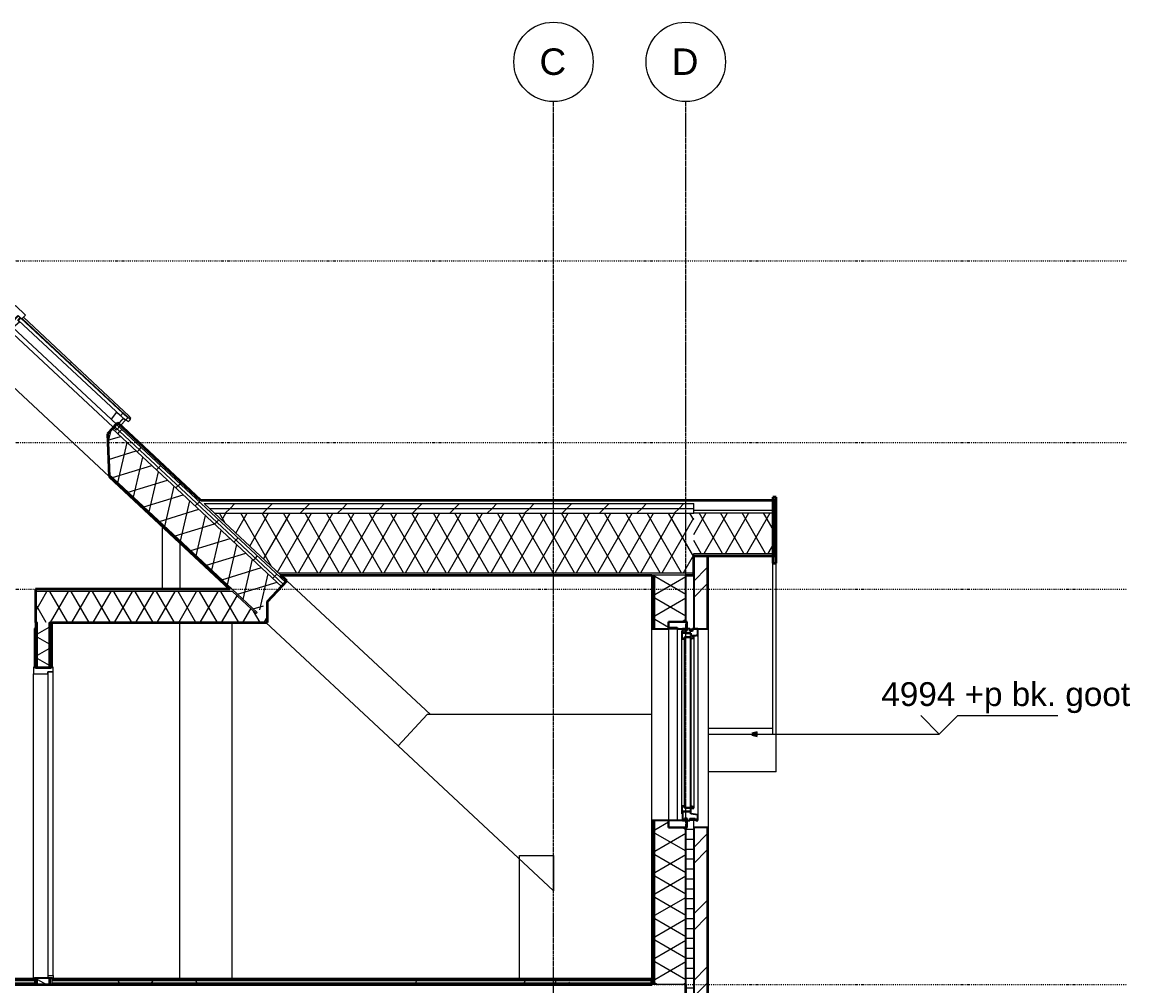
# Model space of a CAD drawing. Header units: millimetres. Extents: x -8591 to 211781, y -3000 to 31870.
# Drawn here: x 183026 to 191399, y 3091 to 10373 of the extents above; entities that cross this region are included whole.
import ezdxf

# ---------------------------------------------------------------- set-up
doc = ezdxf.new("R2010")
doc.units = ezdxf.units.MM
doc.linetypes.add('Dash dot', pattern=[15.875, 6.35, -4.7625, 0, -4.7625])
doc.linetypes.add('grid', pattern=[24, 15, -3, 3, -3])
for name, color, linetype, lineweight in [('A-DOOR', 31, 'Continuous', 9), ('A-FLOR', 192, 'Continuous', 9), ('A-FLOR-LEVL', 51, 'Continuous', 9), ('A-FLOR-MCUT', 51, 'Continuous', 9), ('A-FLOR-PATT', 8, 'Continuous', 9), ('A-GENM', 13, 'Continuous', 9), ('A-GLAZ', 151, 'Continuous', 9), ('A-ROOF', 132, 'Continuous', 9), ('A-ROOF-MCUT', 132, 'Continuous', 35), ('A-ROOF-OTLN', 132, 'Continuous', 9), ('A-ROOF-PATT', 132, 'Continuous', 35), ('A-WALL', 113, 'Continuous', 9), ('A-WALL-PATT', 111, 'Continuous', 25), ('G-ANNO-DIMS', 111, 'Continuous', 9), ('I-WALL', 2, 'Continuous', 9), ('S-GRID', 1, 'Continuous', 9), ('S-GRID-IDEN', 1, 'Continuous', 9)]:
    doc.layers.add(name, color=color, linetype=linetype, lineweight=lineweight)
doc.styles.add('Arial_1', font='arial.ttf', dxfattribs={"height": 200})
doc.styles.add('Arial_2', font='arial.ttf', dxfattribs={"height": 180})
pattern_1 = [(360, (183119.71, 4445.4), (4e-13, 200), []), (360, (183119.71, 4429.4), (4e-13, 200), []), (360, (183119.71, 4413.4), (4e-13, 200), []), (360, (183119.71, 4397.4), (4e-13, 200), [])]
pattern_2 = [(45, (183644.9, 3200), (-141.4214, 141.4214), [])]

# ---------------------------------------------------------------- blocks, each defined once
blk = doc.blocks.new('32_EA_binnenkozijn_hardhout_deurzonderbovenlicht - 900x2730-V40-B-B')
at = {"layer": 'A-DOOR', "lineweight": 18}
for p, q in [((-5772.9, 5498), (-5790.9, 5498)), ((-5790.9, 5498), (-5790.9, 5448)), ((-5790.9, 5448), (-5682.9, 5448)), ((-5772.9, 5488), (-5772.9, 5498)), ((-5660.9, 5488), (-5772.9, 5488)), ((-5642.9, 5463), (-5682.9, 5463)), ((-5682.9, 5463), (-5682.9, 3168)), ((-5682.9, 5448), (-5682.9, 5463)), ((-5682.9, 5463), (-5642.9, 5463)), ((-5642.9, 5498), (-5660.9, 5498)), ((-5660.9, 5498), (-5660.9, 5488)), ((-5642.9, 5463), (-5642.9, 5498)), ((-5642.9, 3168), (-5642.9, 5463)), ((-5682.9, 3168), (-5642.9, 3168))]:
    blk.add_line(p, q, dxfattribs=at)
at = {"layer": 'A-DOOR'}
for p, q in [((-5790.9, 3148), (-5790.9, 5448)), ((-5782.9, 3148), (-5790.9, 3148)), ((-5682.9, 3168), (-5682.9, 3148)), ((-5642.9, 3148), (-5650.9, 3148)), ((-5642.9, 3168), (-5642.9, 3148))]:
    blk.add_line(p, q, dxfattribs=at)
blk = doc.blocks.new('KOZIJN_TYPE_E - KOZIJN_TYPE_D-3492155-B-B')
at = {"layer": 'A-GENM'}
for p, q in [((-829.4, 5789.3), (-823.4, 5789.3)), ((-823.4, 5789.3), (-810.4, 5789.3)), ((-823.4, 5789.3), (-823.4, 5770.3)), ((-770.4, 5739.3), (-770.4, 4382.5)), ((-823.4, 4354.5), (-823.4, 4340.5)), ((-823.4, 4340.5), (-829.4, 4340.5)), ((-785.4, 4340.5), (-823.4, 4340.5))]:
    blk.add_line(p, q, dxfattribs=at)
at = {"layer": 'A-GLAZ', "lineweight": 25}
for p, q in [((-850.4, 5842.3), (-990.4, 5842.3)), ((-990.4, 5842.3), (-990.4, 5799.3)), ((-990.4, 5799.3), (-924.4, 5799.3)), ((-924.4, 5799.3), (-924.4, 5789.3)), ((-924.4, 5789.3), (-869.4, 5789.3)), ((-829.4, 5789.3), (-884.4, 5789.3)), ((-884.4, 5789.3), (-884.4, 5763.3)), ((-869.4, 5789.3), (-869.4, 5775.3)), ((-850.4, 5775.3), (-850.4, 5842.3)), ((-829.4, 5770.3), (-829.4, 5789.3)), ((-770.4, 5789.3), (-810.4, 5789.3)), ((-810.4, 5789.3), (-810.4, 5770.3)), ((-770.4, 5739.3), (-770.4, 5789.3)), ((-884.4, 5773.8), (-889.4, 5773.8)), ((-889.4, 5773.8), (-889.4, 5713.8)), ((-889.4, 5713.8), (-869.9, 5713.8)), ((-884.4, 5756.3), (-884.4, 5773.8)), ((-884.4, 5763.3), (-854.4, 5763.3)), ((-823.4, 5756.3), (-884.4, 5756.3)), ((-869.9, 5713.8), (-869.9, 5726.8)), ((-869.9, 5726.8), (-823.9, 5726.8)), ((-869.4, 5775.3), (-850.4, 5775.3)), ((-854.4, 5763.3), (-854.4, 5756.3)), ((-854.4, 5756.3), (-823.4, 5756.3)), ((-810.4, 5770.3), (-829.4, 5770.3)), ((-823.9, 5726.8), (-823.9, 5713.8)), ((-823.9, 5713.8), (-798.9, 5721.3)), ((-823.4, 5738.8), (-823.4, 5756.3)), ((-823.4, 5756.3), (-823.4, 5739.3)), ((-823.4, 5739.3), (-780.3, 5739.3)), ((-818.4, 5738.8), (-823.4, 5738.8)), ((-818.4, 5730.3), (-818.4, 5738.8)), ((-798.9, 5730.3), (-818.4, 5730.3)), ((-798.9, 5721.3), (-798.9, 5730.3)), ((-780.3, 5739.3), (-780.3, 5744.3)), ((-780.3, 5744.3), (-775.3, 5744.3)), ((-775.3, 5744.3), (-773.3, 5739.3)), ((-773.3, 5739.3), (-770.4, 5739.3)), ((-869.9, 4450), (-889.4, 4450)), ((-889.4, 4450), (-889.4, 4390)), ((-869.9, 4437), (-869.9, 4450)), ((-798.9, 4442.5), (-823.9, 4450)), ((-823.9, 4450), (-823.9, 4437)), ((-798.9, 4433.5), (-798.9, 4442.5)), ((-889.4, 4390), (-884.4, 4390)), ((-884.4, 4390), (-884.4, 4407.5)), ((-884.4, 4407.5), (-823.4, 4407.5)), ((-823.4, 4407.5), (-884.4, 4407.5)), ((-884.4, 4407.5), (-884.4, 4340.5)), ((-823.9, 4437), (-869.9, 4437)), ((-850.4, 4354.5), (-869.4, 4354.5)), ((-869.4, 4354.5), (-869.4, 4340.5)), ((-850.4, 4287.5), (-850.4, 4354.5)), ((-829.4, 4340.5), (-829.4, 4354.5)), ((-829.4, 4354.5), (-789.4, 4354.5)), ((-823.4, 4407.5), (-823.4, 4425)), ((-823.4, 4425), (-818.4, 4425)), ((-823.4, 4390.7), (-823.4, 4407.5)), ((-770.4, 4382.5), (-823.4, 4390.7)), ((-818.4, 4425), (-818.4, 4433.5)), ((-818.4, 4433.5), (-798.9, 4433.5)), ((-789.4, 4354.5), (-785.4, 4340.5)), ((-770.4, 4340.5), (-770.4, 4382.5)), ((-990.4, 4340.5), (-990.4, 4287.5)), ((-869.4, 4340.5), (-990.4, 4340.5)), ((-990.4, 4287.5), (-850.4, 4287.5)), ((-884.4, 4340.5), (-829.4, 4340.5)), ((-785.4, 4340.5), (-770.4, 4340.5))]:
    blk.add_line(p, q, dxfattribs=at)
at = {"layer": 'A-GLAZ'}
for p, q in [((-990.4, 5789.3), (-924.4, 5789.3)), ((-924.4, 5789.3), (-924.4, 4340.5)), ((-889.4, 4450), (-889.4, 5713.8)), ((-798.9, 5721.3), (-798.9, 4442.5))]:
    blk.add_line(p, q, dxfattribs=at)
blk = doc.blocks.new('GLAS_COMPONENT_TYPE_A - GLAS_COMPONENT_TYPE_A-3492166-B-B')
at = {"layer": 'A-GLAZ', "lineweight": 25}
for p, q in [((-869.9, 5726.8), (-869.9, 4437)), ((-823.4, 5726.8), (-869.9, 5726.8)), ((-823.4, 4437), (-823.4, 5726.8)), ((-869.9, 4437), (-823.4, 4437))]:
    blk.add_line(p, q, dxfattribs=at)
blk = doc.blocks.new('roof-windowsveluxgglintegra---de - Default-3534261-B-B')
at = {"layer": 'A-GLAZ', "lineweight": 25}
for p, q in [((-6080.7, 8215.2), (-6084.1, 8211.6)), ((-6084.1, 8211.6), (-6011, 8143.4)), ((-6007.6, 8147), (-6080.7, 8215.2)), ((-6011, 8143.4), (-6007.6, 8147)), ((-5129.9, 7328.6), (-5133.4, 7325)), ((-5133.4, 7325), (-4987.1, 7188.6)), ((-4983.7, 7192.2), (-5129.9, 7328.6)), ((-4987.1, 7188.6), (-4983.7, 7192.2))]:
    blk.add_line(p, q, dxfattribs=at)
at = {"layer": 'A-GLAZ', "lineweight": 18}
for p, q in [((-5928.4, 8232), (-6043, 8109)), ((-5851.6, 8160.3), (-5928.4, 8232)), ((-6013.6, 8081.5), (-5963, 8135.8)), ((-5963, 8135.8), (-5945.1, 8119.2)), ((-5905.8, 8154.6), (-5952.2, 8104.8)), ((-5945.1, 8119.2), (-5909, 8157.9)), ((-5909.9, 8122.9), (-5892.2, 8141.9)), ((-5895.9, 8109.8), (-5909.9, 8122.9)), ((-5909, 8157.9), (-5879.5, 8130.4)), ((-5892.2, 8141.9), (-5905.8, 8154.6)), ((-5887.8, 8137.2), (-5905.2, 8118.6)), ((-5079.1, 7383.1), (-5887.8, 8137.2)), ((-5879.5, 8130.4), (-5851.6, 8160.3)), ((-6043, 8109), (-6013.6, 8081.5)), ((-5972.9, 8118.5), (-5986.9, 8103.5)), ((-5986.9, 8103.5), (-5946.6, 8065.8)), ((-5954.2, 8072.9), (-5986.9, 8103.5)), ((-5952.2, 8104.8), (-5972.9, 8118.5)), ((-5946.6, 8065.8), (-5895.9, 8109.8)), ((-5905.2, 8118.6), (-5096.5, 7364.5)), ((-5163.2, 7426.6), (-5203.6, 7373)), ((-5203.6, 7373), (-5158.3, 7330.8)), ((-5133.2, 7398.5), (-5163.2, 7426.6)), ((-5158.3, 7330.8), (-5112, 7380.4)), ((-5113.4, 7376), (-5158.2, 7327.9)), ((-5113.1, 7420), (-5133.2, 7398.5)), ((-5095.9, 7365.2), (-5113.4, 7376)), ((-5059.1, 7369.7), (-5113.1, 7420)), ((-5112, 7380.4), (-5072.5, 7356.1)), ((-5096.5, 7364.5), (-5079.1, 7383.1)), ((-5072.5, 7356.1), (-5059.1, 7369.7)), ((-5170.2, 7339.1), (-5192.2, 7315.6)), ((-5192.2, 7315.6), (-5165.4, 7290.6)), ((-5158.2, 7327.9), (-5170.2, 7339.1)), ((-5165.4, 7290.6), (-5095.9, 7365.2))]:
    blk.add_line(p, q, dxfattribs=at)
at = {"layer": 'A-GLAZ'}
for p, q in [((-5964.4, 8113.3), (-5952.5, 8126.1)), ((-5960.5, 8110.2), (-5948.9, 8122.7)), ((-5909.9, 8123), (-5905.2, 8118.6)), ((-5892.2, 8141.9), (-5115.4, 7417.5)), ((-5879.5, 8130.4), (-5115.2, 7417.7)), ((-5513.5, 7794.4), (-5876.9, 8133.2)), ((-5867.3, 8143.5), (-5504, 7804.6)), ((-6002.2, 8070.9), (-6013.6, 8081.5)), ((-5984.2, 8106.4), (-5987.5, 8109.5)), ((-5192.2, 7315.6), (-5980.1, 8050.3)), ((-5962.6, 8111.6), (-5964.4, 8113.3)), ((-5203.6, 7373), (-5946.6, 8065.8)), ((-5513.5, 7794.4), (-5504, 7804.6)), ((-5504, 7804.6), (-5513.5, 7794.4)), ((-5061.9, 7373.2), (-5513.5, 7794.4)), ((-5504, 7804.6), (-5067, 7397.1)), ((-5054.7, 7380.9), (-5067, 7397.1)), ((-5054.7, 7380.9), (-5061.9, 7373.2))]:
    blk.add_line(p, q, dxfattribs=at)
at = {"layer": 'A-GLAZ', "lineweight": 18}
for centre, radius, start, end in [((-5975.1, 8029.3), 35, 115.19579, 158.80421), ((-5987.7, 8070.6), 35, 235.19579, 278.80421), ((-6017.2, 8039), 35, 355.19579, 38.80421), ((-5963, 8096.3), 25, 163.28392, 290.71608)]:
    blk.add_arc(centre, radius, start, end, dxfattribs=at)
at = {"layer": 'A-GLAZ'}
for centre, radius, start, end in [((-5913.8, 8048.4), 91.5, 143.03717, 181.0336), ((-5975.1, 8029.3), 35, 138.35266, 149.9311), ((-5975.1, 8029.3), 35, 115.19579, 135.93762), ((-6017.2, 8039), 35, 19.1081, 38.80421), ((-5963, 8096.3), 25, 163.28392, 192.30174), ((-5963, 8096.3), 25, 196.55538, 225.60646), ((-6017.2, 8039), 35, 359.96317, 15.65563), ((-5947.6, 8038.9), 34.6, 109.13891, 179.96317), ((-5963, 8096.3), 25, 228.70823, 257.15736), ((-5963, 8096.3), 25, 260.30204, 279.3552)]:
    blk.add_arc(centre, radius, start, end, dxfattribs=at)
blk = doc.blocks.new('Grid - r_3_0mm-1753543-B-B')
at = {"layer": 'S-GRID-IDEN'}
blk.add_circle((-11075.3, 10073.4), 300, dxfattribs=at)
blk = doc.blocks.new('Spot Elevations - 00_EA_spotelevation-1740730-B-B')
at = {"layer": 'G-ANNO-DIMS'}
for p, q in [((1055.2, 4993.6), (915.5, 5133.3)), ((1055.2, 4993.6), (1195, 5133.3)), ((1195, 5133.3), (1952.2, 5133.3))]:
    blk.add_line(p, q, dxfattribs=at)

msp = doc.modelspace()

# ---------------------------------------------------------------- hatches: boundary and pattern name
at = {"layer": 'A-FLOR-PATT'}
h = msp.add_hatch(dxfattribs=at)
h.set_pattern_fill('FP_205', color=256, angle=180, style=0, pattern_type=2)
h.set_pattern_definition([(180, (182576.84, 6088.8), (-1e-14, -100), [])])
h.paths.add_polyline_path([(183125.7, 6070.8), (184615.7, 6070.8), (184596.4, 6088.8), (183125.7, 6088.8)])
h = msp.add_hatch(dxfattribs=at)
h.set_pattern_fill('FP_204', color=256, angle=-120, style=0, pattern_type=2)
h.set_pattern_definition([(240, (182576.84, 6088.8), (121.2436, -70), []), (300, (182576.84, 6088.8), (121.2436, 70), [])])
h.paths.add_polyline_path([(184511.1, 5835.8), (184880.5, 5835.8), (184880.5, 5995.1), (184795.1, 5903.5), (184615.7, 6070.8), (183125.7, 6070.8), (183125.7, 5835.8), (183644.8, 5835.8)])
h = msp.add_hatch(dxfattribs=at)
h.set_pattern_fill('FP_180', color=256, angle=180, style=0, pattern_type=2)
h.set_pattern_definition([(180, (182934.76, 3100), (-1e-14, -100), [])])
h.paths.add_polyline_path([(188042.2, 3082), (188042.2, 3100), (181705.7, 3100), (181705.7, 3082), (187976.2, 3082)])
h.paths.add_polyline_path([(178013.9, 3082), (180291.7, 3082), (180291.7, 3100), (177827.3, 3100), (177827.3, 3082)])
h = msp.add_hatch(dxfattribs=at)
h.set_pattern_fill('FP_214', color=256, style=0, pattern_type=2)
h.set_pattern_definition([(0, (183644.89, 3200), (406.4, 101.6), [33.528, -271.272, 33.528, -271.272, -1625.6]), (0, (183644.89, 3200), (406.4, 101.6), [-609.6, 33.528, -576.072, 33.528, -271.272, -711.2]), (0, (183644.89, 3200), (406.4, 101.6), [-1524, 33.528, -169.672, 33.528, -474.472]), (120, (183797.29, 3250.8), (-291.1882, 301.1527), [33.528, -271.272, 33.528, -271.272, -1625.6]), (120, (183797.29, 3250.8), (-291.1882, 301.1527), [-609.6, 33.528, -576.072, 33.528, -271.272, -711.2]), (120, (183797.29, 3250.8), (-291.1882, 301.1527), [-1524, 33.528, -169.672, 33.528, -474.472]), (240, (183848.09, 3454), (-115.2118, -402.7527), [33.528, -271.272, 33.528, -271.272, -1625.6]), (240, (183848.09, 3454), (-115.2118, -402.7527), [-609.6, 33.528, -576.072, 33.528, -271.272, -711.2]), (240, (183848.09, 3454), (-115.2118, -402.7527), [-1524, 33.528, -169.672, 33.528, -474.472])])
h.paths.add_polyline_path([(183753, 3110), (187785.7, 3110), (187785.7, 3128), (183251.7, 3128), (183251.7, 3110), (183698.9, 3110)])
h.paths.add_polyline_path([(178447, 3110), (180159.7, 3110), (180159.7, 3128), (178083.8, 3128), (178083.8, 3110)])
h.paths.add_polyline_path([(181705.7, 3110), (183119.7, 3110), (183119.7, 3128), (181705.7, 3128)])
h = msp.add_hatch(dxfattribs=at)
h.set_pattern_fill('FP_213', color=256, angle=-120, style=0, pattern_type=2)
h.set_pattern_definition([(240, (182934.76, 3142), (121.2436, -70), []), (300, (182934.76, 3142), (121.2436, 70), [])])
h.paths.add_polyline_path([(183753, 3100), (187785.7, 3100), (187785.7, 3110), (183251.7, 3110), (183251.7, 3100), (183698.9, 3100)])
h.paths.add_polyline_path([(178447, 3100), (180159.7, 3100), (180159.7, 3110), (178083.8, 3110), (178083.8, 3100)])
h.paths.add_polyline_path([(181705.7, 3100), (183119.7, 3100), (183119.7, 3110), (181705.7, 3110)])
at = {"layer": 'A-ROOF-PATT', "lineweight": 9}
h = msp.add_hatch(dxfattribs=at)
h.set_pattern_fill('FP_201', color=256, style=0, pattern_type=2)
h.set_pattern_definition(pattern_2)
h.paths.add_polyline_path([(177323.1, 3752.1), (182434.8, 8518.8), (182890, 8094.3), (182905, 8110.4), (182434.8, 8548.9), (177290.8, 3752.1)])
h.paths.add_polyline_path([(185001.7, 6125.1), (185016.7, 6141.2), (183738.1, 7333.5), (183723.1, 7317.4), (184944.2, 6178.7)])
h = msp.add_hatch(dxfattribs=at)
h.set_pattern_fill('FP_201', color=256, style=0, pattern_type=2)
h.set_pattern_definition(pattern_2)
h.paths.add_polyline_path([(177355.3, 3752.1), (182434.8, 8488.7), (182875, 8078.2), (182890, 8094.3), (182434.8, 8518.8), (177323.1, 3752.1)])
h.paths.add_polyline_path([(184986.7, 6109), (185001.7, 6125.1), (183723.1, 7317.4), (183708.1, 7301.3), (184944.2, 6148.6)])
h = msp.add_hatch(dxfattribs=at)
h.set_pattern_fill('FP_207', color=256, angle=-120, style=0, pattern_type=2)
h.set_pattern_definition([(197, (185017.74, 6160.74), (40.932, -133.8827), []), (257, (185017.74, 6160.74), (136.4118, -31.4931), [])])
h.paths.add_polyline_path([(177355.3, 3752.1), (177751.2, 3752.1), (179791.7, 5654.9), (179791.7, 5737), (179809.7, 5737), (179809.7, 5742), (179885.1, 5742), (182434.8, 8119.6), (182532.9, 8028.1), (182838.2, 8038.7), (182875, 8078.2), (182434.8, 8488.7), (177364.1, 3760.3)])
h.paths.add_polyline_path([(184802.6, 5911.5), (184986.7, 6109), (183708.1, 7301.3), (183671.3, 7261.9), (183681.9, 6956.6), (184717, 5991.3)])
h = msp.add_hatch(dxfattribs=at)
h.set_pattern_fill('FP_208', color=256, angle=180, style=0, pattern_type=2)
h.set_pattern_definition([(137, (185017.74, 6160.74), (-68.1998, -73.1354), [])])
h.paths.add_polyline_path([(177751.2, 3752.1), (177767.3, 3752.1), (179791.7, 5639.8), (179791.7, 5654.9), (177985.7, 3970.7)])
h.paths.add_polyline_path([(179899.5, 5742), (179901.3, 5742), (182434.8, 8104.5), (182517.3, 8027.5), (182532.9, 8028.1), (182434.8, 8119.6), (179885.1, 5742)])
h.paths.add_polyline_path([(184795.1, 5903.5), (184802.6, 5911.5), (183681.9, 6956.6), (183682.5, 6941), (184700.9, 5991.3)])
h = msp.add_hatch(dxfattribs=at)
h.set_pattern_fill('FP_201', color=256, style=0, pattern_type=2)
h.set_pattern_definition(pattern_2)
h.paths.add_polyline_path([(188700.2, 6284.6), (188725.2, 6284.6), (188725.2, 6783.1), (188700.2, 6783.1)])
h = msp.add_hatch(dxfattribs=at)
h.set_pattern_fill('FP_201', color=256, style=0, pattern_type=2)
h.set_pattern_definition(pattern_2)
h.paths.add_polyline_path([(187976.2, 6698.3), (188102.2, 6698.3), (188102.2, 6734.9), (184402, 6734.9), (184441.2, 6698.3), (187543.1, 6698.3)])
h = msp.add_hatch(dxfattribs=at)
h.set_pattern_fill('FP_201', color=256, style=0, pattern_type=2)
h.set_pattern_definition(pattern_2)
h.paths.add_polyline_path([(187976.2, 6661.8), (188102.2, 6661.8), (188102.2, 6698.3), (184441.2, 6698.3), (184480.4, 6661.8), (187543.1, 6661.8)])
h = msp.add_hatch(dxfattribs=at)
h.set_pattern_fill('FP_211', color=256, angle=-120, style=0, pattern_type=2)
h.set_pattern_definition([(240, (186238.76, 6759.83), (121.244, -70), []), (300, (186238.76, 6759.83), (121.244, 70), [])])
h.paths.add_polyline_path([(187976.2, 6213.1), (188102.2, 6213.1), (188102.2, 6661.8), (184480.4, 6661.8), (184961.5, 6213.1), (187543.1, 6213.1)])
h = msp.add_hatch(dxfattribs=at)
h.set_pattern_fill('FP_219', color=256, angle=-120, style=0, pattern_type=2)
h.set_pattern_definition([(240, (188412.21, 6759.83), (121.244, -70), []), (300, (188412.21, 6759.83), (121.244, 70), [])])
h.paths.add_polyline_path([(188722.2, 6359.4), (188722.2, 6665.1), (188102.2, 6665.1), (188102.2, 6359.4)])
at = {"layer": 'A-WALL-PATT', "lineweight": 9}
h = msp.add_hatch(dxfattribs=at)
h.set_pattern_fill('FP_185', color=256, style=0, pattern_type=2)
h.set_pattern_definition([(45, (183644.9, 3200), (-251.447, 251.447), []), (45, (183644.9, 3581), (-251.447, 251.447), [])])
h.paths.add_polyline_path([(188202.2, 2400), (188202.2, 4287.5), (188102.2, 4287.5), (188102.2, 2400)])
h.paths.add_polyline_path([(188202.2, 5789.3), (188202.2, 6339.4), (188102.2, 6339.4), (188102.2, 5789.3), (188192.8, 5789.3)])
h = msp.add_hatch(dxfattribs=at)
h.set_pattern_fill('FP_182', color=256, angle=-90, style=0, pattern_type=2)
h.set_pattern_definition([(360, (187785.71, 3126.41), (4e-13, 200), []), (360, (187785.71, 3110.41), (4e-13, 200), []), (360, (187785.71, 3094.41), (4e-13, 200), []), (360, (187785.71, 3078.41), (4e-13, 200), [])])
h.paths.add_polyline_path([(187785.7, -380), (187798.2, -380), (187798.2, 80), (187785.7, 80), (187785.7, -70.4)])
h.paths.add_polyline_path([(187798.2, 2400), (187798.2, 2847), (187785.7, 2847), (187785.7, 2400)])
h.paths.add_polyline_path([(187785.7, 3100), (187798.2, 3100), (187798.2, 4340.5), (187785.7, 4340.5), (187785.7, 3162.5)])
h.paths.add_polyline_path([(187798.2, 5789.3), (187798.2, 6194.9), (187785.7, 6194.9), (187785.7, 5789.3)])
h = msp.add_hatch(dxfattribs=at)
h.set_pattern_fill('FP_181', color=256, angle=-120, style=0, pattern_type=2)
h.set_pattern_definition([(330, (187785.71, 3126.41), (70, 121.2436), []), (30, (187785.71, 3126.41), (-70, 121.2436), [])])
h.paths.add_polyline_path([(188042.2, -380), (188042.2, 80), (187807.2, 80), (187807.2, -380), (187976.2, -380)])
h.paths.add_polyline_path([(188042.2, 2400), (188042.2, 2847), (187807.2, 2847), (187807.2, 2400), (187976.2, 2400)])
h.paths.add_polyline_path([(187807.2, 3100), (188042.2, 3100), (188042.2, 4287.5), (187912.2, 4287.5), (187912.2, 4340.5), (187807.2, 4340.5), (187807.2, 3162.5)])
h.paths.add_polyline_path([(187807.2, 5789.3), (187912.2, 5789.3), (187912.2, 5842.3), (188042.2, 5842.3), (188042.2, 6194.9), (187807.2, 6194.9), (187807.2, 5991.3)])
h = msp.add_hatch(dxfattribs=at)
h.set_pattern_fill('FP_193', color=256, angle=-90, style=0, pattern_type=2)
h.set_pattern_definition(pattern_1)
h.paths.add_polyline_path([(183132.2, 3100), (183132.2, 3148), (183119.7, 3148), (183119.7, 3100)])
h.paths.add_polyline_path([(183119.7, 5498), (183132.2, 5498), (183132.2, 5835.8), (183125.7, 5835.8), (183125.7, 5790.8), (183119.7, 5790.8)])
h = msp.add_hatch(dxfattribs=at)
h.set_pattern_fill('FP_194', color=256, angle=-120, style=0, pattern_type=2)
h.set_pattern_definition([(330, (183119.71, 4445.4), (70, 121.244), []), (30, (183119.71, 4445.4), (-70, 121.244), [])])
h.paths.add_polyline_path([(183141.2, 3100), (183230.2, 3100), (183230.2, 3148), (183141.2, 3148)])
h.paths.add_polyline_path([(183141.2, 5498), (183230.2, 5498), (183230.2, 5835.8), (183141.2, 5835.8)])
h = msp.add_hatch(dxfattribs=at)
h.set_pattern_fill('FP_193', color=256, angle=-90, style=0, pattern_type=2)
h.set_pattern_definition(pattern_1)
h.paths.add_polyline_path([(183251.7, 3100), (183251.7, 3148), (183239.2, 3148), (183239.2, 3100)])
h.paths.add_polyline_path([(183251.7, 5498), (183251.7, 5835.8), (183239.2, 5835.8), (183239.2, 5498)])
h = msp.add_hatch(dxfattribs=at)
h.set_pattern_fill('FP_186', color=256, style=0, pattern_type=2)
h.set_pattern_definition([(0, (188157.21, 0), (0, 75), []), (90, (188157.21, 0), (-112.5, 75), [75, -75])])
h.paths.add_polyline_path([(188102.2, 600), (188102.2, 4340.5), (188052.2, 4340.5), (188052.2, 4287.5), (188042.2, 4287.5), (188042.2, 600)])

# ---------------------------------------------------------------- linework, layer by layer
at = {"layer": 'A-FLOR', "lineweight": 35}
for p, q in [((184596.4, 6088.8), (183125.7, 6088.8)), ((183125.7, 6088.8), (183125.7, 5835.8)), ((184880.5, 5835.8), (184880.5, 5995.1)), ((183251.7, 5835.8), (184880.5, 5835.8)), ((183119.7, 3142), (181705.7, 3142)), ((181705.7, 3100), (183251.7, 3100)), ((187785.7, 3142), (183251.7, 3142)), ((183251.7, 3100), (187785.7, 3100)), ((187785.7, 3100), (187785.7, 3142)), ((188042.2, 2847), (188042.2, 3100))]:
    msp.add_line(p, q, dxfattribs=at)
at = {"layer": 'A-FLOR-LEVL', "linetype": 'Dash dot'}
for p, q in [((175342, 8569.4), (191376.6, 8569.4)), ((175342, 7197.8), (191376.6, 7197.8)), ((175342, 6088.8), (191376.6, 6088.8)), ((175342, 3100), (191376.6, 3100))]:
    msp.add_line(p, q, dxfattribs=at)
at = {"layer": 'A-FLOR-MCUT'}
for p, q in [((184615.7, 6070.8), (183125.7, 6070.8)), ((184795.1, 5903.5), (184615.7, 6070.8)), ((184802.6, 5911.5), (184795.1, 5903.5)), ((183119.7, 3132), (181705.7, 3132)), ((183119.7, 3128), (181705.7, 3128)), ((183119.7, 3110), (181705.7, 3110)), ((187785.7, 3132), (183251.7, 3132)), ((187785.7, 3128), (183251.7, 3128)), ((187785.7, 3110), (183251.7, 3110)), ((188042.2, 3100), (187785.7, 3100))]:
    msp.add_line(p, q, dxfattribs=at)
at = {"layer": 'A-ROOF'}
for p, q in [((183682.5, 6941), (182517.3, 8027.5)), ((183708.1, 7301.3), (184986.7, 6109)), ((183723.1, 7317.4), (185001.7, 6125.1)), ((183738.1, 7333.5), (185016.7, 6141.2)), ((183681.9, 6956.6), (184802.6, 5911.5)), ((184402, 6734.9), (188102.2, 6734.9)), ((184402, 6734.9), (184981.1, 6194.9)), ((188102.2, 6661.8), (188102.2, 6734.9)), ((184441.2, 6698.3), (188102.2, 6698.3)), ((184480.4, 6661.8), (188102.2, 6661.8)), ((188102.2, 6685.1), (188722.2, 6685.1)), ((188102.2, 6665.1), (188722.2, 6665.1)), ((188102.2, 6339.4), (188102.2, 6359.4)), ((188102.2, 6359.4), (188722.2, 6359.4)), ((184961.5, 6213.1), (188102.2, 6213.1)), ((185027, 6152.1), (186112.1, 5140.3)), ((185867.2, 4903.7), (184867.7, 5835.8)), ((188212.2, 5039.4), (188700.2, 5039.4))]:
    msp.add_line(p, q, dxfattribs=at)
at = {"layer": 'A-ROOF', "lineweight": 35}
for p, q in [((183748.3, 7344.5), (183671.3, 7261.9)), ((184375.3, 6759.8), (183748.3, 7344.5)), ((183671.3, 7261.9), (183682.5, 6941)), ((183682.5, 6941), (184596.4, 6088.8)), ((188722.2, 6759.8), (184375.3, 6759.8)), ((188722.2, 6339.4), (188722.2, 6759.8)), ((188102.2, 6194.9), (188102.2, 6339.4)), ((188102.2, 6339.4), (188722.2, 6339.4)), ((184880.5, 5995.1), (185027, 6152.1)), ((185027, 6152.1), (184981.1, 6194.9)), ((184981.1, 6194.9), (187785.7, 6194.9)), ((188042.2, 6194.9), (188102.2, 6194.9))]:
    msp.add_line(p, q, dxfattribs=at)
at = {"layer": 'A-ROOF-MCUT'}
for p, q in [((188725.2, 6783.1), (188700.2, 6783.1)), ((188700.2, 6783.1), (188700.2, 6284.6)), ((188725.2, 6284.6), (188725.2, 6783.1)), ((188700.2, 6284.6), (188725.2, 6284.6))]:
    msp.add_line(p, q, dxfattribs=at)
at = {"layer": 'A-ROOF-OTLN'}
for p, q in [((183916.4, 7189.5), (184377.2, 6759.8)), ((188700.2, 4993.6), (188700.2, 6284.6)), ((188725.2, 4707.6), (188725.2, 6284.6)), ((188212.2, 4993.6), (188725.2, 4993.6)), ((188725.2, 4707.6), (188212.2, 4707.6))]:
    msp.add_line(p, q, dxfattribs=at)
at = {"layer": 'A-WALL'}
for p, q in [((188202.2, 6339.4), (188202.2, 5789.3)), ((188042.2, 6194.9), (187785.7, 6194.9)), ((187798.2, 5789.3), (187798.2, 6194.9)), ((187807.2, 5789.3), (187807.2, 6194.9)), ((183141.2, 5835.8), (183125.7, 5835.8)), ((183132.2, 5498), (183132.2, 5835.8)), ((183141.2, 5498), (183141.2, 5835.8)), ((183251.7, 5835.8), (183230.2, 5835.8)), ((183230.2, 5498), (183230.2, 5835.8)), ((183239.2, 5498), (183239.2, 5835.8)), ((188212.2, 5789.3), (188212.2, 4287.5)), ((187798.2, 3100), (187798.2, 4340.5)), ((187807.2, 3100), (187807.2, 4340.5)), ((188102.2, 4287.5), (188102.2, 4340.5)), ((188202.2, 4287.5), (188202.2, 2400)), ((183119.7, 3142), (183119.7, 3100)), ((183132.2, 3100), (183132.2, 3148)), ((183141.2, 3100), (183141.2, 3148)), ((183230.2, 3100), (183230.2, 3148)), ((183239.2, 3100), (183239.2, 3148)), ((183251.7, 3100), (183251.7, 3142))]:
    msp.add_line(p, q, dxfattribs=at)
at = {"layer": 'A-WALL', "lineweight": 25}
for p, q in [((188212.2, 5789.3), (188212.2, 6339.4)), ((188102.2, 6194.9), (188102.2, 5789.3)), ((188102.2, 5789.3), (188212.2, 5789.3)), ((188212.2, 4287.5), (188102.2, 4287.5)), ((188102.2, 4287.5), (188102.2, 2400)), ((188212.2, 2400), (188212.2, 4287.5))]:
    msp.add_line(p, q, dxfattribs=at)
at = {"layer": 'G-ANNO-DIMS', "lineweight": 50}
for q in [(188583.5, 5004.2), (188583.5, 4982.9)]:
    msp.add_line((188543.9, 4993.6), q, dxfattribs=at)
at = {"layer": 'G-ANNO-DIMS'}
for p, q in [((188543.9, 4993.6), (188983, 4993.6)), ((188983, 4993.6), (189957.8, 4993.6))]:
    msp.add_line(p, q, dxfattribs=at)
at = {"layer": 'I-WALL'}
for p, q in [((184085.7, 6088.8), (184085.7, 6565)), ((184217.7, 6441.9), (184217.7, 6088.8)), ((184217.7, 3142), (184217.7, 5835.8)), ((184609.4, 5835.8), (184609.4, 3142)), ((187785.7, 4340.5), (187785.7, 5789.3)), ((187912.2, 5789.3), (187912.2, 4340.5)), ((186087.7, 5140.3), (185867.2, 4903.7)), ((187785.7, 5140.3), (186087.7, 5140.3)), ((185867.2, 4903.7), (187042.2, 3808)), ((186785.7, 3142), (186785.7, 4076.6)), ((186785.7, 4076.6), (187042.2, 4076.6)), ((187042.2, 4076.6), (187042.2, 3808))]:
    msp.add_line(p, q, dxfattribs=at)
at = {"layer": 'I-WALL', "lineweight": 25}
for p, q in [((187785.7, 6194.9), (187785.7, 5789.3)), ((188042.2, 5842.3), (188042.2, 6194.9)), ((183125.7, 5790.8), (183119.7, 5790.8)), ((183119.7, 5790.8), (183119.7, 5498)), ((183125.7, 5835.8), (183125.7, 5790.8)), ((183251.7, 5498), (183251.7, 5835.8)), ((187785.7, 5789.3), (187912.2, 5789.3)), ((187912.2, 5789.3), (187912.2, 5842.3)), ((187912.2, 5842.3), (188042.2, 5842.3)), ((183119.7, 5498), (183251.7, 5498)), ((187785.7, 4340.5), (187785.7, 3142)), ((187912.2, 4340.5), (187785.7, 4340.5)), ((187912.2, 4287.5), (187912.2, 4340.5)), ((188042.2, 4287.5), (187912.2, 4287.5)), ((188042.2, 3100), (188042.2, 4287.5)), ((183251.7, 3148), (183119.7, 3148)), ((183119.7, 3148), (183119.7, 3142)), ((183251.7, 3142), (183251.7, 3148))]:
    msp.add_line(p, q, dxfattribs=at)
at = {"layer": 'S-GRID', "linetype": 'grid'}
for p, q in [((187042.2, -1750), (187042.2, 9773.4)), ((188042.2, -1750), (188042.2, 9773.4))]:
    msp.add_line(p, q, dxfattribs=at)

# ---------------------------------------------------------------- block references
at = {"layer": 'A-DOOR'}
msp.add_blockref('32_EA_binnenkozijn_hardhout_deurzonderbovenlicht - 900x2730-V40-B-B', (188902.6, 0), dxfattribs=at)
at = {"layer": 'A-GLAZ'}
for name in ['roof-windowsveluxgglintegra---de - Default-3534261-B-B', 'KOZIJN_TYPE_E - KOZIJN_TYPE_D-3492155-B-B', 'GLAS_COMPONENT_TYPE_A - GLAS_COMPONENT_TYPE_A-3492166-B-B']:
    msp.add_blockref(name, (188902.6, 0), dxfattribs=at)
at = {"layer": 'G-ANNO-DIMS'}
msp.add_blockref('Spot Elevations - 00_EA_spotelevation-1740730-B-B', (188902.6, 0), dxfattribs=at)
at = {"layer": 'S-GRID-IDEN'}
for p in [(198117.5, 0), (199117.5, 0)]:
    msp.add_blockref('Grid - r_3_0mm-1753543-B-B', p, dxfattribs=at)

# ---------------------------------------------------------------- texts
at = {"layer": 'G-ANNO-DIMS', "insert": (189520.3, 5385.7), "char_height": 180, "width": 2249.915, "attachment_point": 1, "line_spacing_factor": 0.941778, "style": 'Arial_2'}
msp.add_mtext('4994 +p bk. goot', dxfattribs=at)
at = {"layer": 'S-GRID-IDEN', "char_height": 200, "width": 248.523, "attachment_point": 1, "style": 'Arial_1'}
for s, insert in [('C', (186936.1, 10174.9)), ('D', (187936.1, 10174.9))]:
    msp.add_mtext(s, dxfattribs=dict(at, insert=insert))

doc.saveas('drawing.dxf')
